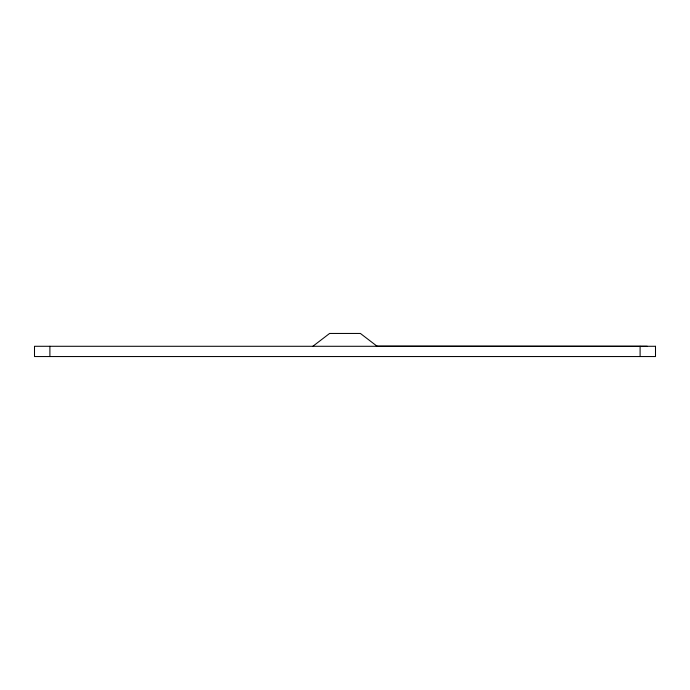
<?xml version="1.0" encoding="UTF-8"?>
<svg xmlns="http://www.w3.org/2000/svg" width="690" height="690" viewBox="0 0 690 690"><rect width="100%" height="100%" fill="white"/><g stroke="black" fill="none" stroke-linecap="round" stroke-linejoin="round"><path stroke-width="1.03" d="M312.855 346.285L329.604 333.451L360.396 333.451L377.145 346.285M647.289 346.285L376.326 346.139M640.104 346.285L640.104 356.549M49.896 346.285L49.896 356.549M655.5 346.285L34.5 346.285L34.5 356.549L655.5 356.549L655.5 346.285"/></g></svg>
